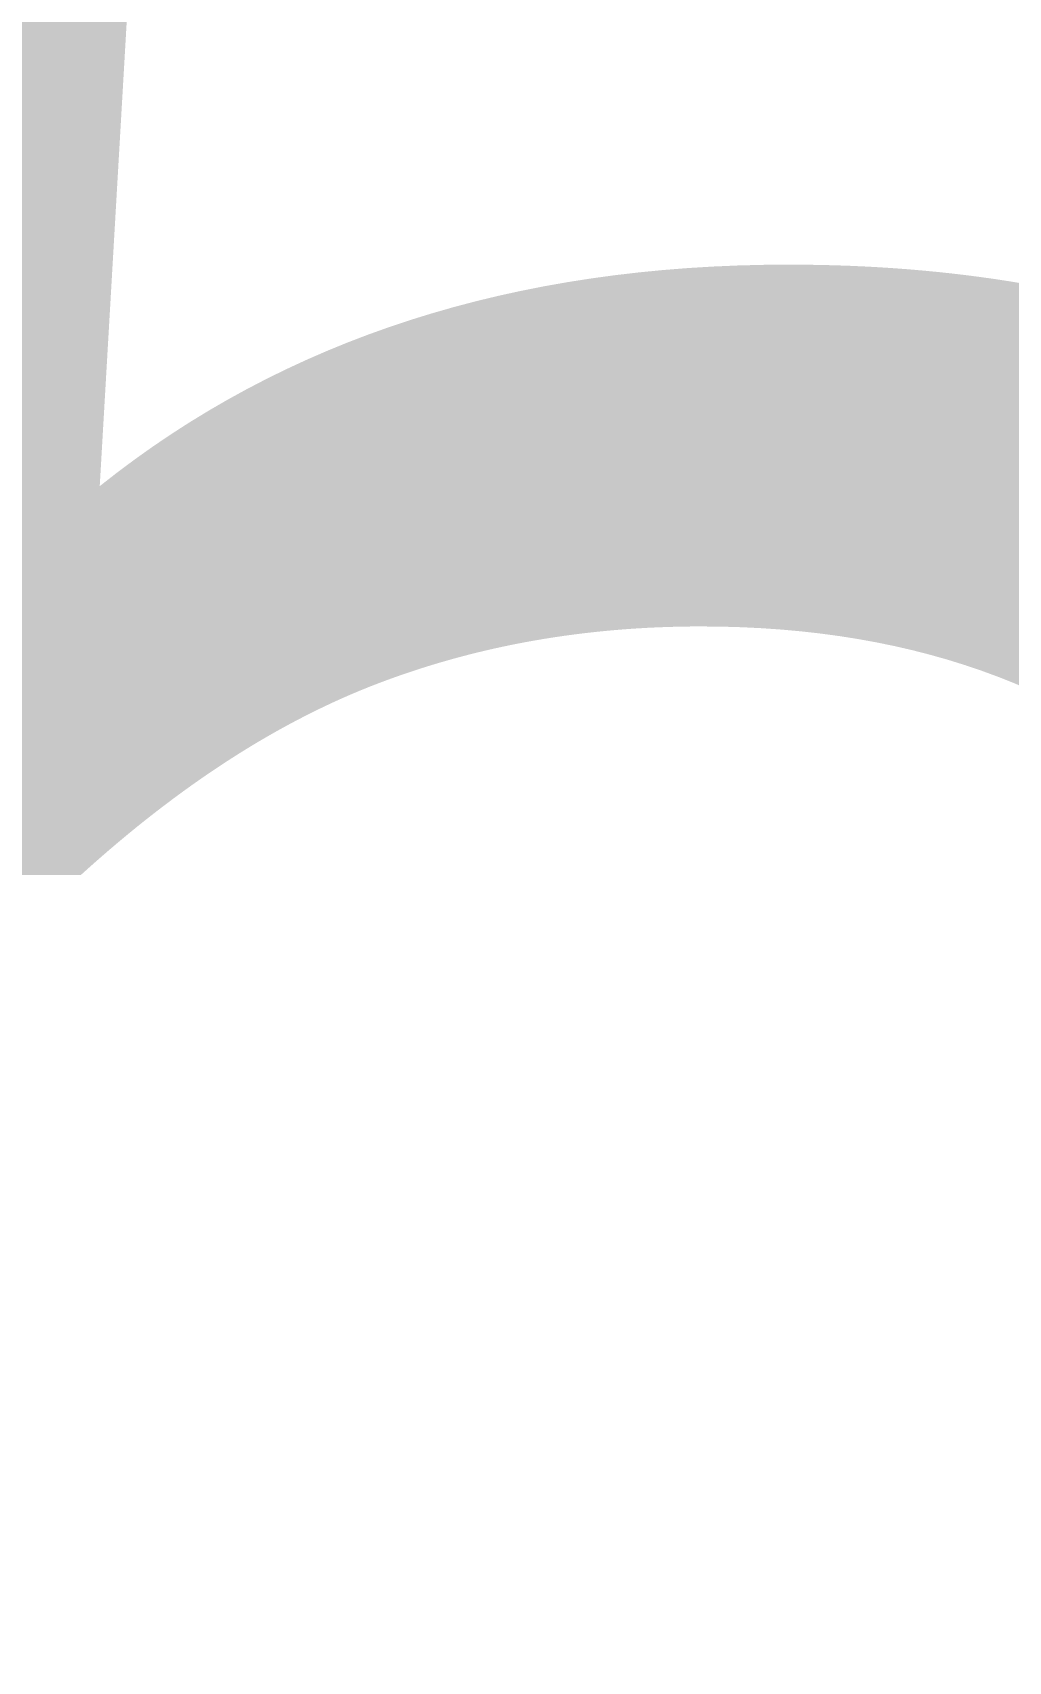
# Model space of a CAD drawing. Header units: millimetres. Extents: x -176651 to 424033, y -469666 to 486614.
# Drawn here: x 184134 to 184491, y 164726 to 165322 of the extents above; entities that cross this region are included whole.
import ezdxf

# ---------------------------------------------------------------- set-up
doc = ezdxf.new("R2010")
doc.units = ezdxf.units.MM
doc.linetypes.add('1625_East Villa$0$DASHED', pattern=[0.75, 0.5, -0.25])
for name, color, linetype in [('1625_East Villa$0$ad-Elevation 10', 8, 'Continuous'), ('1625_East Villa$0$ad-Furniture', 8, 'Continuous'), ('Site Levels$0$ad-Lvl-Plinth', 30, 'Continuous')]:
    doc.layers.add(name, color=color, linetype=linetype)
doc.layers.add('1625_East Villa$0$ad-Landscape', color=8, linetype='Continuous', lineweight=35)
doc.styles.add('Site Levels$0$Sections_The woods Site plan_Entrances$0$Standard', font='arial.ttf')

# ---------------------------------------------------------------- blocks, each defined once
blk = doc.blocks.new('1625_East Villa$0$bamboo')
at = {"color": 76}
blk.add_line((390, 162.3), (546.4, 218.1), dxfattribs=at)
at = {"layer": '1625_East Villa$0$ad-Landscape', "color": 76}
for p, q in [((43.5, 73), (278.2, 631.2)), ((32.3, 39.5), (390, 162.3)), ((43.5, 28.4), (300.5, 61.9)), ((77, -94.4), (121.7, -172.6))]:
    blk.add_line(p, q, dxfattribs=at)
for points in [[(608.9, 262.7), (455.2, 287.4), (615.8, 229.9), (608.9, 262.7)], [(460.4, 265.6), (536.9, 125.2), (426.5, 236.4), (452, 258.3)], [(602.5, 238.5), (646.3, 247.7), (586.3, 98.2), (604.8, 227.6)], [(686, 221.8), (778.6, 161.5), (716.5, 239.7), (696.9, 224.1)], [(322.4, 220.5), (259.3, 225.2), (273.9, 208.3), (313.9, 213.2)], [(385.4, 215.7), (379.4, 137), (362.3, 225.4), (378.1, 224.2)], [(646.8, 190.8), (692.9, 189.1), (696.3, 64.3), (657.8, 193.1)], [(701.3, 5.5), (667.4, -23.6), (647.9, 136.3), (694, 14)], [(639.5, 26), (598.3, 5.3), (535.3, 113), (631, 18.7)], [(319, -89.9), (285.1, -119.1), (265.6, 40.8), (311.8, -81.4)], [(707.4, -18.7), (854, 33.7), (685.6, 6.7), (707.4, -18.7)], [(257.2, -69.4), (216.1, -90.1), (153, 17.6), (248.8, -76.7)], [(620.2, -20.1), (509.9, -11.8), (602, -50.4), (611.7, -27.3)], [(706.2, -34.4), (782.6, -174.8), (672.3, -63.6), (697.7, -41.7)], [(325.1, -114.1), (471.7, -61.8), (303.3, -88.7), (325.1, -114.1)], [(568.1, -79.5), (505.1, -74.8), (519.6, -91.7), (559.6, -86.8)], [(631.1, -84.2), (625.1, -163), (608.1, -74.6), (623.8, -75.8)], [(237.9, -115.5), (127.6, -107.2), (219.7, -145.8), (229.4, -122.8)], [(323.9, -129.9), (400.4, -270.3), (290, -159), (315.4, -137.2)], [(494.6, -296.8), (495.3, -137), (538.4, -287.6), (505.6, -294.5)], [(360, -280.8), (326.1, -310), (306.6, -150.1), (352.7, -272.3)], [(185.8, -175), (122.8, -170.2), (137.4, -187.2), (177.4, -182.3)], [(298.2, -260.3), (257, -281), (193.9, -173.3), (289.7, -267.6)], [(248.8, -179.7), (242.8, -258.4), (225.8, -170), (241.6, -171.2)], [(-31.6, -187.5), (21.3, -222), (16.7, -200.1), (-20.7, -185.2)], [(843.9, -189.9), (872.4, -224.4), (712.1, -240.6), (835.3, -197)], [(114.3, -335.4), (80.4, -364.5), (60.9, -204.6), (107, -326.9)], [(584.4, -289.3), (627.6, -223.2), (600, -308.9), (586.7, -300.3)], [(52.5, -314.9), (11.3, -335.6), (-51.8, -227.9), (44, -322.2)], [(822.2, -251.3), (842, -292.9), (733.1, -353.8), (829.3, -259.9)], [(366.1, -305), (512.7, -252.7), (344.3, -279.6), (366.1, -305)], [(663.5, -416.2), (614.1, -268.5), (637.6, -437.5), (663.5, -416.2)], [(486, -310), (332.3, -285.3), (492.9, -342.8), (486, -310)], [(278.8, -306.4), (168.6, -298.1), (260.7, -336.7), (270.4, -313.7)], [(120.3, -359.6), (266.9, -307.2), (98.5, -334.2), (120.3, -359.6)], [(364.9, -320.8), (441.3, -461.2), (331, -349.9), (356.4, -328.1)], [(479.7, -334.2), (523.4, -325), (463.5, -474.5), (482, -345.1)], [(637.4, -323.8), (690.3, -358.3), (685.7, -336.5), (648.3, -321.5)], [(563.1, -350.9), (655.8, -411.2), (593.6, -333), (574, -348.6)], [(33.1, -361), (-77.2, -352.7), (14.9, -391.3), (24.6, -368.2)], [(679.2, -417.7), (821.1, -344.1), (707.7, -452.2), (686.3, -426.3)], [(226.8, -365.9), (163.8, -361.1), (178.3, -378.1), (218.3, -373.2)], [(289.8, -370.6), (283.8, -449.3), (266.8, -360.9), (282.5, -362.1)], [(119.1, -375.3), (195.6, -515.7), (85.2, -404.5), (110.7, -382.6)], [(524, -381.9), (570, -383.6), (573.4, -508.4), (534.9, -379.6)], [(660.4, -512.6), (626.5, -541.8), (607, -381.9), (653.1, -504.2)], [(44, -425.1), (38, -503.9), (21, -415.5), (36.8, -416.7)], [(598.6, -492.1), (557.4, -512.8), (494.3, -405.1), (590.1, -499.4)], [(639.2, -421.7), (667.6, -456.2), (507.4, -472.5), (630.5, -428.8)], [(-58, -513.1), (83.9, -439.6), (-29.6, -547.6), (-50.9, -521.7)], [(617.4, -483.1), (637.2, -524.7), (528.3, -585.6), (624.5, -491.7)], [(666.4, -536.8), (813, -484.5), (644.6, -511.4), (666.4, -536.8)], [(663.1, -503.4), (652.6, -613.5), (693, -522.2), (670.2, -512)], [(727.5, -493.8), (806.1, -501.4), (717.4, -516.6), (718.9, -500.9)], [(579.2, -538.2), (468.9, -529.9), (561.1, -568.5), (570.7, -545.5)], [(665.2, -552.6), (741.7, -693), (631.3, -581.7), (656.8, -559.9)], [(789.3, -544.5), (817.8, -578.9), (657.5, -595.2), (780.7, -551.6)], [(414.6, -689.9), (380.7, -719), (361.2, -559.2), (407.3, -681.4)], [(551.1, -689.9), (517.2, -719), (497.7, -559.2), (543.9, -681.4)], [(721.5, -556.7), (715.5, -619.6), (732.7, -605.4), (728.6, -565.3)], [(767.6, -605.8), (787.4, -647.4), (678.5, -708.3), (774.7, -614.5)], [(735.1, -928.5), (693.9, -949.2), (630.8, -841.5), (726.6, -935.8)]]:
    blk.add_lwpolyline(points, dxfattribs=at)
at = {"layer": '1625_East Villa$0$ad-Landscape', "color": 62}
for points in [[(-9.8, -589.2), (68.8, -596.8), (-19.9, -612), (-18.4, -596.3)], [(352.8, -669.4), (311.6, -690.1), (248.5, -582.4), (344.3, -676.7)], [(489.3, -669.4), (448.2, -690.1), (385.1, -582.4), (480.9, -676.7)], [(8.2, -743.4), (-41.2, -595.8), (-17.7, -764.7), (8.2, -743.4)], [(527.1, -597.7), (464.1, -593), (478.7, -609.9), (518.7, -605)], [(590.2, -602.4), (584.1, -681.2), (567.1, -592.8), (582.9, -593.9)], [(-15.8, -652.1), (-21.8, -715), (-4.6, -700.8), (-8.7, -660.7)], [(420.7, -714.1), (567.3, -661.7), (398.9, -688.7), (420.7, -714.1)], [(557.2, -714.1), (703.8, -661.7), (535.4, -688.7), (557.2, -714.1)], [(23.9, -744.9), (165.8, -671.4), (52.3, -779.4), (31, -753.6)], [(346.4, -826.2), (312.4, -855.4), (293, -695.5), (339.1, -817.8)], [(333.5, -715.5), (223.2, -707.2), (315.3, -745.8), (325, -722.8)], [(470, -715.5), (359.7, -707.2), (451.8, -745.8), (461.5, -722.8)], [(284.5, -805.8), (243.4, -826.4), (180.3, -718.7), (276.1, -813.1)], [(419.5, -729.9), (495.9, -870.2), (385.6, -759), (411, -737.1)], [(556, -729.9), (632.4, -870.2), (522.1, -759), (547.5, -737.1)], [(-16.2, -749), (12.3, -783.5), (-148, -799.7), (-24.8, -756.1)], [(281.4, -774.9), (218.4, -770.2), (232.9, -787.1), (272.9, -782.2)], [(344.4, -779.7), (338.4, -858.4), (321.4, -770), (337.1, -771.2)], [(417.9, -774.9), (354.9, -770.2), (369.5, -787.1), (409.4, -782.2)], [(480.9, -779.7), (474.9, -858.4), (457.9, -770), (473.7, -771.2)], [(352.4, -850.5), (499, -798.1), (330.6, -825.1), (352.4, -850.5)], [(7.8, -830.7), (-2.8, -940.7), (37.7, -849.4), (14.9, -839.3)], [(72.2, -821), (150.8, -828.6), (62, -843.8), (63.5, -828.1)], [(265.2, -851.8), (154.9, -843.6), (247, -882.2), (256.7, -859.1)], [(351.2, -866.2), (427.7, -1006.6), (317.3, -895.4), (342.8, -873.5)], [(209.8, -1003.5), (175.9, -1032.7), (156.4, -872.8), (202.6, -995)], [(66.1, -883.9), (60.1, -946.8), (77.4, -932.6), (73.3, -892.5)], [(148, -983), (106.8, -1003.7), (43.8, -896), (139.5, -990.3)], [(213.1, -911.3), (150.1, -906.6), (164.7, -923.5), (204.7, -918.6)], [(276.1, -916), (270.1, -994.8), (253.1, -906.4), (268.9, -907.6)], [(715.7, -974.6), (605.5, -966.3), (697.6, -1004.9), (707.3, -981.8)], [(215.9, -1027.7), (362.5, -975.4), (194.1, -1002.3), (215.9, -1027.7)]]:
    blk.add_lwpolyline(points, dxfattribs=at)
blk = doc.blocks.new('1625_East Villa$0$zw$DAD3')
at = {"transparency": 33554610}
h = blk.add_hatch(dxfattribs=at)
h.set_pattern_fill('DOTS', color=35, scale=20, angle=360)
h.set_pattern_definition([(360, (-800139.518, 271344.397), (15.875, 31.75), [0, -31.75])])
h.paths.add_polyline_path([(450, -2530), (2915, -2530), (2915, -450), (450, -450)])
at = {"layer": '1625_East Villa$0$ad-Elevation 10', "linetype": '1625_East Villa$0$DASHED'}
for points in [[(0, -1936.67), (3365, -1936.67)], [(0, -2036.67), (3365, -2036.67)]]:
    blk.add_lwpolyline(points, dxfattribs=at)
at = {"layer": '1625_East Villa$0$ad-Landscape', "linetype": 'Continuous', "xscale": 0.473259546584505, "yscale": 0.473259546584505, "zscale": 0.473259546584505, "rotation": 359.9999999999999}
blk.add_blockref('1625_East Villa$0$bamboo', (1292.6, -1624.94), dxfattribs=at)
blk = doc.blocks.new('1625_East Villa$0$zw$D46D')
at = {"layer": '1625_East Villa$0$ad-Furniture'}
blk.add_blockref('1625_East Villa$0$zw$DAD3', (3610, 8185), dxfattribs=at)
blk = doc.blocks.new('1625_East Villa')
at = {"layer": '1625_East Villa$0$ad-Furniture'}
blk.add_blockref('1625_East Villa$0$zw$D46D', (0, 0), dxfattribs=at)
blk = doc.blocks.new("All Plot's Villa Plans")
at = {"ltscale": 5}
blk.add_blockref('1625_East Villa', (179236.65, 158644.9), dxfattribs=at)
blk = doc.blocks.new('Site Levels$0$zw$63CD')
at = {"layer": 'Site Levels$0$ad-Lvl-Plinth', "insert": (192588.09, 65634.39), "char_height": 1269.9849, "width": 5416.267, "attachment_point": 5, "style": 'Site Levels$0$Sections_The woods Site plan_Entrances$0$Standard', "bg_fill": 19, "box_fill_scale": 1.5, "bg_fill_color": 257, "bg_fill_transparency": 0}
blk.add_mtext('\\pxt4;500.79', dxfattribs=at)
blk = doc.blocks.new('Site Levels')
at = {"layer": 'Site Levels$0$ad-Lvl-Plinth', "ltscale": 5}
blk.add_blockref('Site Levels$0$zw$63CD', (-5982.94, 99418.55), dxfattribs=at)

msp = doc.modelspace()

# ---------------------------------------------------------------- block references
at = {"ltscale": 5}
msp.add_blockref("All Plot's Villa Plans", (0, 0), dxfattribs=at)

# ---------------------------------------------------------------- next in the draw order: block references
msp.add_blockref('Site Levels', (0, 0), dxfattribs=at)

doc.saveas('drawing.dxf')
